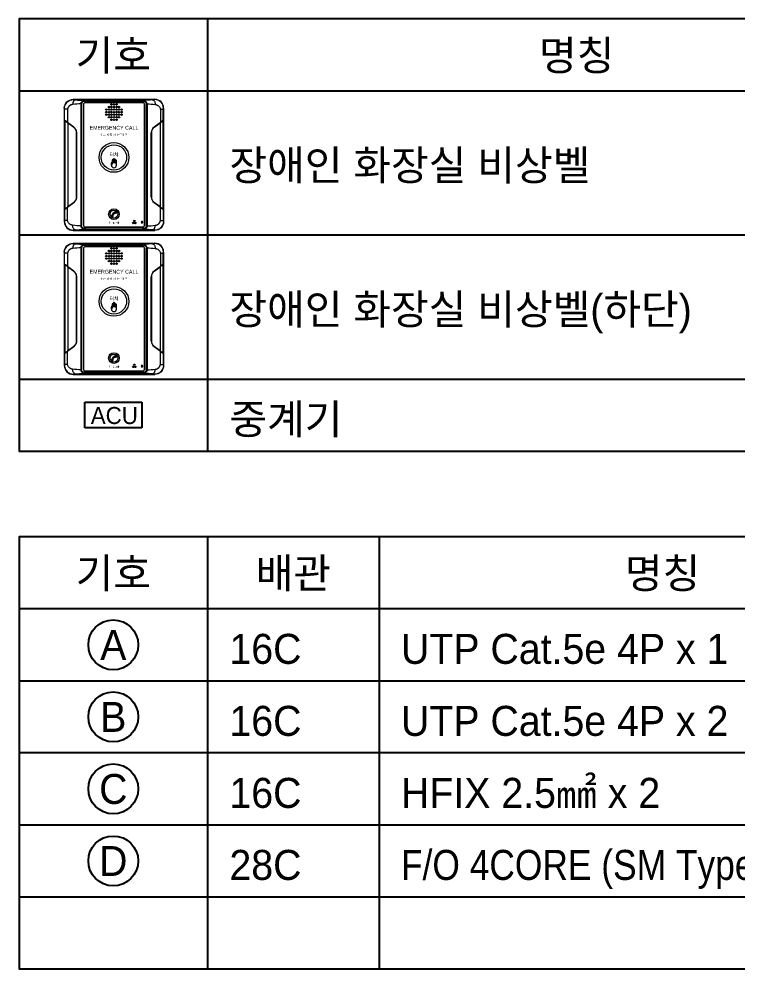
# Model space of a CAD drawing. Header units: millimetres. Extents: x 423257 to 751317, y -351975 to -271940.
# Drawn here: x 488270 to 496652, y -289130 to -278050 of the extents above; entities that cross this region are included whole.
import ezdxf
from ezdxf.enums import TextEntityAlignment as Align

# ---------------------------------------------------------------- set-up
doc = ezdxf.new("R2010")
doc.units = ezdxf.units.MM
doc.header["$LTSCALE"] = 150
for name, color, linetype in [('-----20 General Symbol', 3, 'Continuous'), ('-----29 Cable Schedule', 1, 'Continuous'), ('-----29 Indicator', 1, 'Continuous'), ('-----30 Text', 2, 'Continuous')]:
    doc.layers.add(name, color=color, linetype=linetype)
doc.layers.add('4', color=4, linetype='Continuous', lineweight=0)
doc.styles.add('ELEC', font='')
doc.styles.get('ELEC').set_extended_font_data('Dotum')

# ---------------------------------------------------------------- blocks, each defined once
blk = doc.blocks.new('A$C1ad11b4e')
at = {"lineweight": 13}
for p, q in [((51.6, 764.7), (52.8, 763.5)), ((51.6, 764.7), (527.2, 764.7)), ((96.1, 738.3), (96.1, 26.4)), ((96.1, 738.3), (99.8, 738.3)), ((99.8, 26.4), (99.8, 738.3)), ((111.2, 733.6), (111.2, 31.1)), ((111.4, 733.4), (111.2, 733.6)), ((111.4, 31.3), (111.4, 733.4)), ((123.4, 752.3), (123.4, 758.5)), ((455.3, 752.3), (123.4, 752.3)), ((124, 746.4), (454.8, 746.4)), ((124, 746.4), (124.2, 746.2)), ((454.5, 746.2), (124.2, 746.2)), ((454.8, 746.4), (454.5, 746.2)), ((455.3, 752.3), (455.3, 758.5)), ((467.3, 733.4), (467.5, 733.6)), ((467.3, 31.3), (467.3, 733.4)), ((467.5, 733.6), (467.5, 31.1)), ((479, 26.4), (479, 738.3)), ((482.6, 738.3), (479, 738.3)), ((482.6, 738.3), (482.6, 26.4)), ((527.2, 764.7), (526, 763.5)), ((1.2, 711.9), (0, 713.1)), ((0, 713.1), (0, 51.6)), ((1.9, 641.2), (1.9, 706.3)), ((19, 706.3), (19, 629.6)), ((559.8, 706.3), (559.8, 629.6)), ((576.9, 641.2), (576.9, 706.3)), ((577.6, 711.9), (578.8, 713.1)), ((578.8, 713.1), (578.8, 51.6)), ((2.8, 634.6), (1.6, 634.6)), ((1.6, 634.6), (1.6, 130.1)), ((1.9, 641.2), (1.9, 641.2)), ((2.3, 640.2), (2.3, 640.2)), ((5.2, 638), (2.3, 640.2)), ((2.8, 130.1), (2.8, 634.6)), ((2.8, 634.6), (2.9, 634.5)), ((2.9, 639.1), (2.9, 125.6)), ((3.1, 639.1), (3.1, 125.6)), ((19, 629.6), (55.1, 602.4)), ((55, 601.4), (19, 628.6)), ((19.7, 627.5), (19.7, 137.2)), ((523.7, 602.4), (559.8, 629.6)), ((559.8, 628.6), (523.7, 601.4)), ((559.1, 627.5), (559.1, 137.2)), ((573.6, 638), (576.4, 640.2)), ((575.7, 639.1), (575.7, 125.6)), ((575.8, 639.1), (575.8, 125.6)), ((575.9, 634.6), (575.8, 634.5)), ((575.9, 634.6), (577.2, 634.6)), ((575.9, 130.1), (575.9, 634.6)), ((576.4, 640.2), (576.4, 640.2)), ((576.9, 641.2), (576.9, 641.2)), ((577.2, 634.6), (577.2, 130.1)), ((54.4, 601.3), (55, 601.4)), ((70.9, 195.1), (70.9, 569.6)), ((71.4, 569.1), (70.9, 569)), ((71.4, 569.1), (71.4, 195.5)), ((71.9, 569.1), (71.4, 569.1)), ((71.9, 195.5), (71.9, 569.1)), ((506.9, 195.5), (506.9, 569.1)), ((507.4, 569.1), (506.9, 569.1)), ((507.4, 569.1), (507.4, 195.5)), ((507.4, 569.1), (507.9, 569)), ((507.9, 195.1), (507.9, 569.6)), ((524.4, 601.3), (523.7, 601.4)), ((274.5, 380.9), (274.5, 394)), ((280.5, 384.1), (280.5, 411.9)), ((286.4, 391.7), (286.4, 416.2)), ((292.4, 391.7), (292.4, 416.2)), ((298.3, 390.2), (298.3, 411.9)), ((304.3, 380.9), (304.3, 405.9)), ((71.4, 195.5), (70.9, 195.6)), ((71.9, 195.5), (71.4, 195.5)), ((507.4, 195.5), (506.9, 195.5)), ((507.4, 195.5), (507.9, 195.6)), ((2.8, 130.1), (1.6, 130.1)), ((1.9, 123.5), (1.9, 58.4)), ((1.9, 123.5), (1.9, 123.5)), ((2.3, 124.4), (5.1, 126.6)), ((2.3, 124.4), (2.3, 124.4)), ((2.9, 130.2), (2.8, 130.1)), ((55, 163.2), (19, 136)), ((19, 135.1), (55.1, 162.3)), ((19, 58.4), (19, 135.1)), ((54.4, 163.3), (55, 163.2)), ((524.4, 163.3), (523.7, 163.2)), ((523.7, 163.2), (559.8, 136)), ((559.8, 135.1), (523.7, 162.3)), ((559.8, 58.4), (559.8, 135.1)), ((576.4, 124.4), (573.6, 126.6)), ((575.8, 130.2), (575.9, 130.1)), ((575.9, 130.1), (577.2, 130.1)), ((576.4, 124.4), (576.4, 124.4)), ((576.9, 123.5), (576.9, 123.5)), ((576.9, 123.5), (576.9, 58.4)), ((279.5, 81.2), (277.1, 83.7)), ((284.4, 83.2), (282.5, 81.2)), ((283.7, 86.9), (284.4, 86.1)), ((298, 101.1), (298.7, 100.4)), ((303.6, 105.3), (301.1, 107.7)), ((301.6, 100.4), (303.6, 102.3)), ((1.2, 52.8), (0, 51.6)), ((51.6, 0), (52.8, 1.2)), ((51.6, 0), (527.2, 0)), ((96.1, 26.4), (99.8, 26.4)), ((111.4, 31.3), (111.2, 31.1)), ((123.4, 12.4), (123.4, 6.2)), ((455.3, 12.4), (123.4, 12.4)), ((124, 18.3), (124.2, 18.5)), ((124, 18.3), (454.8, 18.3)), ((454.5, 18.5), (124.2, 18.5)), ((452, 43), (452, 52.9)), ((452.4, 43), (452.4, 52.9)), ((454.8, 18.3), (454.5, 18.5)), ((455.3, 12.4), (455.3, 6.2)), ((456.9, 45.5), (456.9, 50.3)), ((457.2, 46.3), (457.2, 49.6)), ((467.3, 31.3), (467.5, 31.1)), ((482.6, 26.4), (479, 26.4)), ((527.2, 0), (526, 1.2)), ((577.6, 52.8), (578.8, 51.6))]:
    blk.add_line(p, q, dxfattribs=at)
for centre, radius in [((259.6, 719.8), 4.13), ((274.5, 734.7), 4.13), ((274.5, 719.8), 4.13), ((289.4, 734.7), 4.13), ((289.4, 719.8), 4.13), ((304.3, 734.7), 4.13), ((304.3, 719.8), 4.13), ((319.1, 719.8), 4.13), ((244.8, 705), 4.13), ((244.8, 690.1), 4.13), ((244.8, 675.2), 4.13), ((259.6, 705), 4.13), ((259.6, 690.1), 4.13), ((259.6, 675.2), 4.13), ((274.5, 705), 4.13), ((274.5, 690.1), 4.13), ((274.5, 675.2), 4.13), ((289.4, 705), 4.13), ((289.4, 690.1), 4.13), ((289.4, 675.2), 4.13), ((304.3, 705), 4.13), ((304.3, 690.1), 4.13), ((304.3, 675.2), 4.13), ((319.1, 705), 4.13), ((319.1, 690.1), 4.13), ((319.1, 675.2), 4.13), ((334, 705), 4.13), ((334, 690.1), 4.13), ((334, 675.2), 4.13), ((259.6, 660.3), 4.13), ((274.5, 660.3), 4.13), ((274.5, 645.5), 4.13), ((289.4, 660.3), 4.13), ((289.4, 645.5), 4.13), ((304.3, 660.3), 4.13), ((304.3, 645.5), 4.13), ((319.1, 660.3), 4.13), ((289.4, 425.7), 86.8), ((289.4, 425.7), 73.7), ((289.4, 95.2), 31), ((289.4, 95.2), 23), ((407.9, 55.8), 4.13), ((401.7, 43.4), 4.13), ((414.1, 43.4), 4.13)]:
    blk.add_circle(centre, radius, dxfattribs=at)
at = {"lineweight": 13, "extrusion": (0, 0, -1)}
blk.add_circle((-452.6, 47.9), 4.96, dxfattribs=at)
at = {"lineweight": 13}
for centre, radius, start, end in [((277.5, 394), 2.97, 0, 180), ((283.4, 411.9), 2.97, 0, 180), ((289.4, 416.2), 2.97, 0, 180), ((295.3, 411.9), 2.97, 0, 180), ((301.3, 405.9), 2.97, 0, 180), ((289.4, 380.9), 14.9, 180, 0), ((280, 86.6), 4.16, 152.629, 225), ((317.1, 67.7), 45.8, 116.9626, 152.9911), ((281, 82.7), 2.08, 225, 315), ((284.9, 88), 1.65, 145.9587, 225), ((321.5, 63.3), 45.8, 123.9923, 145.9587), ((283, 84.7), 2.08, 315, 45), ((296.8, 99.9), 1.65, 45, 123.9923), ((298.2, 104.8), 4.16, 45, 116.9749), ((300.1, 101.8), 2.08, 225, 315), ((302.1, 103.8), 2.08, 315, 45)]:
    blk.add_arc(centre, radius, start, end, dxfattribs=at)
at = {"lineweight": 13, "extrusion": (1.2819e-30, -1.17146e-15, -1)}
blk.add_ellipse((51.7, 713), major_axis=(-36.6, 36.6), ratio=0.997265, start_param=5.499157, end_param=7.067214, dxfattribs=at)
at = {"lineweight": 13, "extrusion": (-1.77494e-30, -1.17146e-15, -1)}
blk.add_ellipse((124, 733.6), major_axis=(-9.08, 9.08), ratio=0.997265, start_param=5.499157, end_param=7.067214, dxfattribs=at)
at = {"lineweight": 13}
for centre, major_axis, ratio, start_param, end_param in [((124.3, 733.3), (-9.08, 9.08), 0.997265, 5.499157, 7.067214), ((454.7, 733.6), (9.08, 9.08), 0.997265, 5.499157, 7.067214), ((527.1, 713), (36.6, 36.6), 0.997265, 5.499157, 7.067214), ((1.9, 634.4), (0.01, -6.84), 0.041099, 3.147604, 4.679882), ((43.1, 609.5), (41.3, -31.7), 0.030011, 2.217818, 3.112232), ((3.1, 641.2), (0.18, -1.23), 0.9986, 4.566019, 5.467878), ((3.1, 641.2), (0.18, -1.23), 0.9986, 4.566019, 5.467878), ((3.1, 634.4), (0.78, -5.87), 0.042209, 3.136682, 4.66896), ((42.4, 608.5), (40.1, -31.7), 0.030236, 2.218709, 3.113122), ((19.7, 629.6), (-0.746, -0.99), 0.498453, 5.071767, 6.23875), ((535.6, 609.5), (41.3, 31.7), 0.030011, 0.029361, 0.923774), ((536.4, 608.5), (40.1, 31.7), 0.030236, 0.028471, 0.922884), ((559.1, 629.6), (0.746, -0.99), 0.498453, 0.044435, 1.211419), ((575.6, 634.4), (0.78, 5.87), 0.042209, 4.755818, 6.288096), ((575.7, 641.2), (-0.18, -1.23), 0.9986, 0.815308, 1.717167), ((575.7, 641.2), (-0.18, -1.23), 0.9986, 0.815308, 1.717167), ((576.9, 634.4), (0.01, 6.84), 0.041099, 4.744896, 6.277174), ((55.8, 602.4), (0.746, 0.99), 0.498453, 1.930174, 3.097157), ((27.6, 568.9), (44.2, 3.4), 0.960533, 6.208929, 7.110788), ((551.2, 568.9), (44.2, -3.4), 0.960533, 2.31399, 3.215849), ((550.4, 568.9), (42.9, -3.3), 0.959359, 2.314018, 3.215877), ((523, 602.4), (0.746, -0.99), 0.498453, 0.044435, 1.211419), ((27.6, 195.8), (44.2, -3.4), 0.960533, 5.455582, 6.357441), ((551.2, 195.8), (44.2, 3.4), 0.960533, 3.067337, 3.969196), ((550.4, 195.8), (42.9, 3.3), 0.959359, 3.067308, 3.969168), ((1.9, 130.3), (0.01, 6.84), 0.041099, 1.603304, 3.135581), ((43.1, 155.1), (41.3, 31.7), 0.030011, 3.170954, 4.065367), ((3.1, 123.5), (0.18, 1.23), 0.9986, 0.815308, 1.717167), ((3.1, 123.5), (0.18, 1.23), 0.9986, 0.815308, 1.717167), ((3.1, 130.3), (0.78, 5.87), 0.042209, 1.614225, 3.146503), ((42.4, 156.1), (40.1, 31.7), 0.030236, 3.170063, 4.064477), ((19.7, 135.1), (-0.746, 0.99), 0.498453, 0.044435, 1.211419), ((55.8, 162.3), (0.746, -0.99), 0.498453, 3.186028, 4.353011), ((523, 162.3), (0.746, 0.99), 0.498453, 5.071767, 6.23875), ((536.4, 156.1), (40.1, -31.7), 0.030236, 5.360301, 6.254715), ((559.1, 135.1), (0.746, 0.99), 0.498453, 5.071767, 6.23875), ((535.6, 155.1), (41.3, -31.7), 0.030011, 5.359411, 6.253824), ((575.6, 130.3), (0.78, -5.87), 0.042209, 6.278275, 7.810553), ((575.7, 123.5), (-0.18, 1.23), 0.9986, 4.566019, 5.467878), ((575.7, 123.5), (-0.18, 1.23), 0.9986, 4.566019, 5.467878), ((576.9, 130.3), (0.01, -6.84), 0.041099, 0.006011, 1.538289), ((51.7, 51.7), (-36.6, -36.6), 0.997265, 5.499157, 7.067214), ((124, 31.1), (-9.08, -9.08), 0.997265, 5.499157, 7.067214), ((454.5, 31.3), (9.08, -9.08), 0.997265, 5.499157, 7.067214)]:
    blk.add_ellipse(centre, major_axis=major_axis, ratio=ratio, start_param=start_param, end_param=end_param, dxfattribs=at)
at = {"lineweight": 13, "extrusion": (-7.88861e-31, 1.17146e-15, -1)}
blk.add_ellipse((454.5, 733.3), major_axis=(9.08, 9.08), ratio=0.997265, start_param=5.499157, end_param=7.067214, dxfattribs=at)
at = {"lineweight": 13, "extrusion": (-3.9443e-31, 1.17146e-15, -1)}
blk.add_ellipse((124.3, 31.3), major_axis=(-9.08, -9.08), ratio=0.997265, start_param=5.499157, end_param=7.067214, dxfattribs=at)
at = {"lineweight": 13, "extrusion": (2.26798e-30, 1.17146e-15, -1)}
blk.add_ellipse((454.7, 31.1), major_axis=(9.08, -9.08), ratio=0.997265, start_param=5.499157, end_param=7.067214, dxfattribs=at)
at = {"lineweight": 13, "extrusion": (3.52029e-29, 1.17146e-15, -1)}
blk.add_ellipse((527.1, 51.7), major_axis=(36.6, -36.6), ratio=0.997265, start_param=5.499157, end_param=7.067214, dxfattribs=at)
at = {"lineweight": 13}
for points, knots in [([(1.2, 711.9), (1.2, 722.1), (4.4, 732.3), (15.9, 749.2), (24.2, 755.9), (33.7, 759.7)], [0, 0, 0, 0, 0.5, 0.5, 1, 1, 1, 1]), ([(64.1, 761.1), (80.8, 760.3), (97, 759.5), (117.9, 758.7), (120.7, 758.6), (123.4, 758.5)], [0, 0, 0, 0, 0.86628, 0.86628, 1, 1, 1, 1]), ([(96.1, 738.3), (96.2, 739.3), (96.3, 741.4), (97.3, 744.4), (99, 747.6), (101.8, 750.8), (106.8, 754.6), (112.7, 757.1), (118.8, 758.3), (121.9, 758.4), (123.4, 758.5)], [0, 0, 0, 0, 0.080395, 0.164014, 0.251213, 0.3682, 0.501677, 0.749778, 0.876537, 1, 1, 1, 1]), ([(123.4, 752.3), (118.4, 752.3), (113.3, 751.5), (106.5, 748.3), (104.4, 746.9), (100.9, 743.2), (99.8, 740.8), (99.8, 738.3)], [0, 0, 0, 0, 0.5, 0.5, 0.75, 0.75, 1, 1, 1, 1]), ([(514.7, 761.1), (498, 760.3), (481.8, 759.5), (460.9, 758.7), (458.1, 758.6), (455.3, 758.5)], [0, 0, 0, 0, 0.86628, 0.86628, 1, 1, 1, 1]), ([(482.6, 738.3), (482.6, 741.9), (481.3, 745.3), (477.3, 750.7), (474.8, 752.7), (466.9, 757.2), (461.1, 758.4), (455.3, 758.5)], [0, 0, 0, 0, 0.25, 0.25, 0.5, 0.5, 1, 1, 1, 1]), ([(455.3, 752.3), (460.4, 752.3), (465.4, 751.5), (472.3, 748.3), (474.4, 746.9), (477.8, 743.2), (479, 740.8), (479, 738.3)], [0, 0, 0, 0, 0.5, 0.5, 0.75, 0.75, 1, 1, 1, 1]), ([(524.9, 762.4), (524.6, 762.3), (524, 762), (522.2, 761.7), (519.7, 761.4), (517, 761.2), (515.4, 761.1), (514.7, 761.1)], [0, 0, 0, 0, 0.26783, 0.500306, 0.762991, 0.883999, 1, 1, 1, 1]), ([(514.7, 761.1), (515.6, 760.9), (517.5, 760.6), (520, 759.3), (522.1, 757.5), (523.9, 755.3), (526.3, 751.7), (529.2, 745.1), (529.8, 738.3), (530.2, 734.6)], [0, 0, 0, 0, 0.119549, 0.228024, 0.327211, 0.418028, 0.501315, 0.72469, 1, 1, 1, 1]), ([(526, 763.5), (525.8, 763.3), (525.4, 762.9), (525.1, 762.6), (524.9, 762.4)], [0, 0, 0, 0, 0.500081, 1, 1, 1, 1]), ([(577.6, 711.9), (577.4, 714.5), (577.2, 719.3), (575.7, 725.9), (573.2, 733), (569.1, 740.7), (562.7, 748.5), (554.8, 755), (546.1, 759.6), (536.3, 762.8), (529.6, 763.2), (526, 763.5)], [0, 0, 0, 0, 0.095265, 0.178549, 0.250164, 0.376201, 0.500112, 0.622711, 0.750058, 0.86626, 1, 1, 1, 1]), ([(530.2, 734.6), (531.8, 734.3), (535.1, 733.8), (541.6, 731.4), (547.9, 727.6), (553.2, 722.5), (556.7, 717.8), (559.2, 712.4), (559.6, 708.2), (559.8, 706.3)], [0, 0, 0, 0, 0.120327, 0.250385, 0.500249, 0.632176, 0.750515, 0.8811, 1, 1, 1, 1]), ([(559.8, 706.3), (561.5, 706.2), (564.9, 706.2), (568.9, 706.3), (572.6, 706.3), (575.8, 706.3), (576.5, 706.3), (576.9, 706.3)], [0, 0, 0, 0, 0.181643, 0.347899, 0.500293, 0.737023, 1, 1, 1, 1]), ([(576.9, 706.3), (576.9, 706.8), (576.9, 707.9), (577, 709.2), (577, 710.2), (577.2, 711), (577.4, 711.6), (577.5, 711.8), (577.6, 711.9)], [0, 0, 0, 0, 0.102654, 0.209354, 0.337947, 0.499337, 0.724279, 1, 1, 1, 1]), ([(19.7, 627.5), (15.3, 630.8), (11.3, 633.7), (5.4, 637.9), (3.4, 639.2), (3.1, 639.1)], [0, 0, 0, 0, 0.5, 0.5, 1, 1, 1, 1]), ([(55.1, 600.8), (53.6, 601.9), (52.2, 603), (40.4, 611.9), (30, 619.7), (19.7, 627.5)], [0, 0, 0, 0, 0.123833, 0.123833, 1, 1, 1, 1]), ([(523.7, 600.8), (525.1, 601.9), (526.6, 603), (538.4, 611.9), (548.7, 619.7), (559.1, 627.5)], [0, 0, 0, 0, 0.123833, 0.123833, 1, 1, 1, 1]), ([(559.1, 627.5), (563.5, 630.8), (567.5, 633.7), (573.4, 637.9), (575.3, 639.2), (575.7, 639.1)], [0, 0, 0, 0, 0.5, 0.5, 1, 1, 1, 1]), ([(71.4, 569.1), (71.3, 571.1), (71.1, 575), (69.7, 580.9), (67.5, 586.7), (64.2, 592.2), (60.1, 597.3), (56.7, 600), (55, 601.4)], [0, 0, 0, 0, 0.146458, 0.298675, 0.458591, 0.62788, 0.807958, 1, 1, 1, 1]), ([(55.1, 600.8), (59.6, 597.4), (63.5, 593.1), (69.2, 582.4), (70.9, 576.1), (70.9, 569.6)], [0, 0, 0, 0, 0.5, 0.5, 1, 1, 1, 1]), ([(523.7, 600.8), (519.2, 597.4), (515.3, 593.1), (509.6, 582.4), (507.9, 576.1), (507.9, 569.6)], [0, 0, 0, 0, 0.5, 0.5, 1, 1, 1, 1]), ([(70.9, 195.1), (70.9, 188.6), (69.2, 182.3), (63.5, 171.6), (59.6, 167.2), (55.1, 163.8)], [0, 0, 0, 0, 0.5, 0.5, 1, 1, 1, 1]), ([(507.9, 195.1), (507.9, 188.6), (509.6, 182.3), (515.2, 171.6), (519.2, 167.2), (523.7, 163.8)], [0, 0, 0, 0, 0.5, 0.5, 1, 1, 1, 1]), ([(3.1, 125.6), (3.4, 125.5), (5.4, 126.7), (11.3, 130.9), (15.3, 133.8), (19.7, 137.2)], [0, 0, 0, 0, 0.5, 0.5, 1, 1, 1, 1]), ([(19.7, 137.2), (26.4, 142.2), (33.2, 147.3), (45, 156.2), (50, 160), (55.1, 163.8)], [0, 0, 0, 0, 0.57004, 0.57004, 1, 1, 1, 1]), ([(559.1, 137.2), (552.3, 142.2), (545.6, 147.3), (533.8, 156.2), (528.7, 160), (523.7, 163.8)], [0, 0, 0, 0, 0.57004, 0.57004, 1, 1, 1, 1]), ([(575.7, 125.6), (575.3, 125.5), (573.4, 126.7), (567.5, 130.9), (563.5, 133.8), (559.1, 137.2)], [0, 0, 0, 0, 0.5, 0.5, 1, 1, 1, 1]), ([(1.9, 58.4), (1.9, 57.9), (1.9, 56.8), (1.8, 55.5), (1.7, 54.4), (1.5, 53.2), (1.3, 52.9), (1.2, 52.8)], [0, 0, 0, 0, 0.102185, 0.20891, 0.338274, 0.499422, 1, 1, 1, 1]), ([(19, 58.4), (17.3, 58.4), (14, 58.4), (9.8, 58.3), (6.5, 58.3), (4.1, 58.3), (2.4, 58.3), (2.1, 58.4), (1.9, 58.4)], [0, 0, 0, 0, 0.175427, 0.345718, 0.512215, 0.675658, 0.837824, 1, 1, 1, 1]), ([(33.7, 35.5), (32.8, 36.1), (30.9, 37.4), (27.5, 40.3), (23.3, 44.7), (20.3, 50.4), (19.1, 55.2), (19, 57.4), (19, 58.4)], [0, 0, 0, 0, 0.128416, 0.253965, 0.505871, 0.793599, 0.897914, 1, 1, 1, 1]), ([(1.2, 52.8), (1.3, 50.4), (1.5, 45.9), (2.9, 39.4), (4.9, 33.6), (7.3, 28.4), (11.7, 21.1), (19.8, 12), (29, 7.3), (33.7, 4.9)], [0, 0, 0, 0, 0.11571, 0.223393, 0.323102, 0.415335, 0.500773, 0.742972, 1, 1, 1, 1]), ([(48.6, 30.1), (47, 30.3), (43.6, 30.8), (38.6, 32.7), (35.4, 34.6), (33.7, 35.5)], [0, 0, 0, 0, 0.311698, 0.648603, 1, 1, 1, 1]), ([(33.7, 4.9), (35.6, 4.2), (39.5, 2.8), (45.9, 1.5), (50.4, 1.3), (52.8, 1.2)], [0, 0, 0, 0, 0.303562, 0.636653, 1, 1, 1, 1]), ([(64.1, 3.6), (63.1, 3.7), (61.3, 4), (58.8, 5.4), (56.7, 7.2), (54.9, 9.3), (52.5, 13), (49.6, 19.6), (48.9, 26.4), (48.6, 30.1)], [0, 0, 0, 0, 0.119549, 0.228024, 0.327211, 0.418028, 0.501315, 0.72469, 1, 1, 1, 1]), ([(52.8, 1.2), (53, 1.4), (53.4, 1.7), (53.7, 2.1), (53.8, 2.3)], [0, 0, 0, 0, 0.500081, 1, 1, 1, 1]), ([(53.8, 2.3), (54.2, 2.4), (54.7, 2.6), (56.6, 3), (59, 3.3), (61.8, 3.5), (63.3, 3.5), (64.1, 3.6)], [0, 0, 0, 0, 0.26783, 0.500306, 0.762991, 0.883999, 1, 1, 1, 1]), ([(64.1, 3.6), (80.8, 4.4), (97, 5.2), (117.9, 6), (120.7, 6.1), (123.4, 6.2)], [0, 0, 0, 0, 0.86628, 0.86628, 1, 1, 1, 1]), ([(96.1, 26.4), (96.1, 22.7), (97.5, 19.3), (101.5, 14), (104, 12), (111.9, 7.5), (117.7, 6.2), (123.4, 6.2)], [0, 0, 0, 0, 0.25, 0.25, 0.5, 0.5, 1, 1, 1, 1]), ([(123.4, 12.4), (118.4, 12.4), (113.3, 13.2), (106.5, 16.3), (104.4, 17.7), (100.9, 21.4), (99.8, 23.8), (99.8, 26.4)], [0, 0, 0, 0, 0.5, 0.5, 0.75, 0.75, 1, 1, 1, 1]), ([(482.6, 26.4), (482.6, 25.4), (482.5, 23.3), (481.5, 20.3), (479.7, 17.1), (477, 13.8), (472, 10), (466, 7.6), (460, 6.4), (456.9, 6.3), (455.3, 6.2)], [0, 0, 0, 0, 0.080395, 0.164014, 0.251213, 0.3682, 0.501677, 0.749778, 0.876537, 1, 1, 1, 1]), ([(455.3, 12.4), (460.4, 12.4), (465.4, 13.2), (472.3, 16.3), (474.4, 17.7), (477.8, 21.4), (479, 23.8), (479, 26.4)], [0, 0, 0, 0, 0.5, 0.5, 0.75, 0.75, 1, 1, 1, 1]), ([(514.7, 3.6), (498, 4.4), (481.8, 5.2), (460.9, 6), (458.1, 6.1), (455.3, 6.2)], [0, 0, 0, 0, 0.86628, 0.86628, 1, 1, 1, 1]), ([(577.6, 52.8), (577.5, 39.3), (571.9, 25.9), (552.9, 6.8), (539.5, 1.2), (526, 1.2)], [0, 0, 0, 0, 0.5, 0.5, 1, 1, 1, 1])]:
    blk.add_open_spline(points, degree=3, knots=knots, dxfattribs=at)
for points, degree in [([(29.7, 726.3), (25.1, 722.4), (22.3, 717.8)], 2), ([(33.7, 729.2), (31.6, 727.8), (29.7, 726.3)], 2), ([(33.7, 759.7), (39.8, 762.2), (46.3, 763.4), (52.8, 763.5)], 3), ([(38.7, 731.8), (36.1, 730.7), (33.7, 729.2)], 2), ([(43.7, 733.7), (41.2, 733), (38.7, 731.8)], 2), ([(48.6, 734.6), (46.2, 734.4), (43.7, 733.7)], 2), ([(96.1, 738.3), (80.3, 738.2), (64.4, 736), (48.6, 734.6)], 3), ([(52.8, 763.5), (53.8, 762.4)], 1), ([(53.8, 762.4), (54.7, 762), (56.7, 761.7)], 2), ([(56.7, 761.7), (59.2, 761.3), (64.1, 761.1)], 2), ([(123.4, 758.5), (234.1, 758.5), (344.7, 758.5), (455.3, 758.5)], 3), ([(482.6, 738.3), (498.5, 738.2), (514.3, 736), (530.2, 734.6)], 3), ([(1.4, 711.5), (1.3, 711.8), (1.2, 711.9)], 2), ([(1.6, 710.9), (1.5, 711.3), (1.4, 711.5)], 2), ([(1.8, 709.1), (1.7, 710.2), (1.6, 710.9)], 2), ([(1.9, 706.3), (1.9, 707.9), (1.8, 709.1)], 2), ([(19, 706.3), (9, 706.3), (2.5, 706.3), (1.9, 706.3)], 3), ([(22.3, 717.8), (19, 712.2), (19, 706.3)], 2), ([(3.1, 639.1), (3.1, 639.1), (3, 639.1), (2.9, 639.1)], 3), ([(575.7, 639.1), (575.7, 639.1), (575.8, 639.1), (575.8, 639.1)], 3), ([(71.4, 195.5), (71.4, 183), (65.3, 171), (55, 163.2)], 3), ([(2.9, 125.6), (3, 125.6), (3.1, 125.6), (3.1, 125.6)], 3), ([(575.8, 125.6), (575.8, 125.6), (575.7, 125.6), (575.7, 125.6)], 3), ([(556.4, 46.8), (559.8, 52.5), (559.8, 58.4)], 2), ([(559.8, 58.4), (569.8, 58.4), (576.2, 58.4), (576.9, 58.4)], 3), ([(576.9, 58.4), (576.9, 56.8), (577, 54.5), (577.2, 53.8)], 2), ([(96.1, 26.4), (80.3, 26.5), (64.4, 28.6), (48.6, 30.1)], 3), ([(123.4, 6.2), (234.1, 6.2), (344.7, 6.2), (455.3, 6.2)], 3), ([(482.6, 26.4), (498.5, 26.5), (514.3, 28.6), (530.2, 30.1)], 3), ([(522.1, 3), (519.5, 3.4), (514.7, 3.6)], 2), ([(524.9, 2.3), (524.1, 2.7), (522.1, 3)], 2), ([(526, 1.2), (524.9, 2.3)], 1), ([(530.2, 30.1), (532.5, 30.3), (535.1, 31)], 2), ([(535.1, 31), (537.6, 31.7), (540, 32.8)], 2), ([(540, 32.8), (544.9, 35), (549.1, 38.4)], 2), ([(549.1, 38.4), (553.7, 42.2), (556.4, 46.8)], 2), ([(577.2, 53.8), (577.3, 53), (577.6, 52.8)], 2)]:
    blk.add_open_spline(points, degree=degree, dxfattribs=at)
for points in [[(64.1, 761.1), (49.2, 760), (48.6, 734.6)], [(514.7, 3.6), (529.6, 4.7), (530.2, 30.1)]]:
    blk.add_rational_spline(points, [1, 0.721966905676, 1], degree=2, dxfattribs=at)
at = {"lineweight": 13, "style": 'ELEC'}
for s, height, p in [('EMERGENCY CALL', 22.308, (289.4, 598.8)), ('위급 상황 시 누르세요', 12.393, (289.4, 557.5)), ('터치', 20.66, (289.4, 442.2)), ('경비실 호출', 9.09, (289.4, 45.6))]:
    blk.add_text(s, height=height, dxfattribs=at).set_placement(p, align=Align.MIDDLE_CENTER)
blk = doc.blocks.new('A$Ce33d52c4')
at = {"lineweight": 13}
for p, q in [((51.6, 764.7), (52.8, 763.5)), ((51.6, 764.7), (527.2, 764.7)), ((96.1, 738.3), (96.1, 26.4)), ((96.1, 738.3), (99.8, 738.3)), ((99.8, 26.4), (99.8, 738.3)), ((111.2, 733.6), (111.2, 31.1)), ((111.4, 733.4), (111.2, 733.6)), ((111.4, 31.3), (111.4, 733.4)), ((123.4, 752.3), (123.4, 758.5)), ((455.3, 752.3), (123.4, 752.3)), ((124, 746.4), (454.8, 746.4)), ((124, 746.4), (124.2, 746.2)), ((454.5, 746.2), (124.2, 746.2)), ((454.8, 746.4), (454.5, 746.2)), ((455.3, 752.3), (455.3, 758.5)), ((467.3, 733.4), (467.5, 733.6)), ((467.3, 31.3), (467.3, 733.4)), ((467.5, 733.6), (467.5, 31.1)), ((479, 26.4), (479, 738.3)), ((482.6, 738.3), (479, 738.3)), ((482.6, 738.3), (482.6, 26.4)), ((527.2, 764.7), (526, 763.5)), ((1.2, 711.9), (0, 713.1)), ((0, 713.1), (0, 51.6)), ((1.9, 641.2), (1.9, 706.3)), ((19, 706.3), (19, 629.6)), ((559.8, 706.3), (559.8, 629.6)), ((576.9, 641.2), (576.9, 706.3)), ((577.6, 711.9), (578.8, 713.1)), ((578.8, 713.1), (578.8, 51.6)), ((2.8, 634.6), (1.6, 634.6)), ((1.6, 634.6), (1.6, 130.1)), ((1.9, 641.2), (1.9, 641.2)), ((2.3, 640.2), (2.3, 640.2)), ((5.2, 638), (2.3, 640.2)), ((2.8, 130.1), (2.8, 634.6)), ((2.8, 634.6), (2.9, 634.5)), ((2.9, 639.1), (2.9, 125.6)), ((3.1, 639.1), (3.1, 125.6)), ((19, 629.6), (55.1, 602.4)), ((55, 601.4), (19, 628.6)), ((19.7, 627.5), (19.7, 137.2)), ((523.7, 602.4), (559.8, 629.6)), ((559.8, 628.6), (523.7, 601.4)), ((559.1, 627.5), (559.1, 137.2)), ((573.6, 638), (576.4, 640.2)), ((575.7, 639.1), (575.7, 125.6)), ((575.8, 639.1), (575.8, 125.6)), ((575.9, 634.6), (575.8, 634.5)), ((575.9, 634.6), (577.2, 634.6)), ((575.9, 130.1), (575.9, 634.6)), ((576.4, 640.2), (576.4, 640.2)), ((576.9, 641.2), (576.9, 641.2)), ((577.2, 634.6), (577.2, 130.1)), ((54.4, 601.3), (55, 601.4)), ((70.9, 195.1), (70.9, 569.6)), ((71.4, 569.1), (70.9, 569)), ((71.4, 569.1), (71.4, 195.5)), ((71.9, 569.1), (71.4, 569.1)), ((71.9, 195.5), (71.9, 569.1)), ((506.9, 195.5), (506.9, 569.1)), ((507.4, 569.1), (506.9, 569.1)), ((507.4, 569.1), (507.4, 195.5)), ((507.4, 569.1), (507.9, 569)), ((507.9, 195.1), (507.9, 569.6)), ((524.4, 601.3), (523.7, 601.4)), ((274.5, 380.9), (274.5, 394)), ((280.5, 384.1), (280.5, 411.9)), ((286.4, 391.7), (286.4, 416.2)), ((292.4, 391.7), (292.4, 416.2)), ((298.3, 390.2), (298.3, 411.9)), ((304.3, 380.9), (304.3, 405.9)), ((71.4, 195.5), (70.9, 195.6)), ((71.9, 195.5), (71.4, 195.5)), ((507.4, 195.5), (506.9, 195.5)), ((507.4, 195.5), (507.9, 195.6)), ((2.8, 130.1), (1.6, 130.1)), ((1.9, 123.5), (1.9, 58.4)), ((1.9, 123.5), (1.9, 123.5)), ((2.3, 124.4), (5.1, 126.6)), ((2.3, 124.4), (2.3, 124.4)), ((2.9, 130.2), (2.8, 130.1)), ((55, 163.2), (19, 136)), ((19, 135.1), (55.1, 162.3)), ((19, 58.4), (19, 135.1)), ((54.4, 163.3), (55, 163.2)), ((524.4, 163.3), (523.7, 163.2)), ((523.7, 163.2), (559.8, 136)), ((559.8, 135.1), (523.7, 162.3)), ((559.8, 58.4), (559.8, 135.1)), ((576.4, 124.4), (573.6, 126.6)), ((575.8, 130.2), (575.9, 130.1)), ((575.9, 130.1), (577.2, 130.1)), ((576.4, 124.4), (576.4, 124.4)), ((576.9, 123.5), (576.9, 123.5)), ((576.9, 123.5), (576.9, 58.4)), ((279.5, 81.2), (277.1, 83.7)), ((284.4, 83.2), (282.5, 81.2)), ((283.7, 86.9), (284.4, 86.1)), ((298, 101.1), (298.7, 100.4)), ((303.6, 105.3), (301.1, 107.7)), ((301.6, 100.4), (303.6, 102.3)), ((1.2, 52.8), (0, 51.6)), ((51.6, 0), (52.8, 1.2)), ((51.6, 0), (527.2, 0)), ((96.1, 26.4), (99.8, 26.4)), ((111.4, 31.3), (111.2, 31.1)), ((123.4, 12.4), (123.4, 6.2)), ((455.3, 12.4), (123.4, 12.4)), ((124, 18.3), (124.2, 18.5)), ((124, 18.3), (454.8, 18.3)), ((454.5, 18.5), (124.2, 18.5)), ((452, 43), (452, 52.9)), ((452.4, 43), (452.4, 52.9)), ((454.8, 18.3), (454.5, 18.5)), ((455.3, 12.4), (455.3, 6.2)), ((456.9, 45.5), (456.9, 50.3)), ((457.2, 46.3), (457.2, 49.6)), ((467.3, 31.3), (467.5, 31.1)), ((482.6, 26.4), (479, 26.4)), ((527.2, 0), (526, 1.2)), ((577.6, 52.8), (578.8, 51.6))]:
    blk.add_line(p, q, dxfattribs=at)
for centre, radius in [((259.6, 719.8), 4.13), ((274.5, 734.7), 4.13), ((274.5, 719.8), 4.13), ((289.4, 734.7), 4.13), ((289.4, 719.8), 4.13), ((304.3, 734.7), 4.13), ((304.3, 719.8), 4.13), ((319.1, 719.8), 4.13), ((244.8, 705), 4.13), ((244.8, 690.1), 4.13), ((244.8, 675.2), 4.13), ((259.6, 705), 4.13), ((259.6, 690.1), 4.13), ((259.6, 675.2), 4.13), ((274.5, 705), 4.13), ((274.5, 690.1), 4.13), ((274.5, 675.2), 4.13), ((289.4, 705), 4.13), ((289.4, 690.1), 4.13), ((289.4, 675.2), 4.13), ((304.3, 705), 4.13), ((304.3, 690.1), 4.13), ((304.3, 675.2), 4.13), ((319.1, 705), 4.13), ((319.1, 690.1), 4.13), ((319.1, 675.2), 4.13), ((334, 705), 4.13), ((334, 690.1), 4.13), ((334, 675.2), 4.13), ((259.6, 660.3), 4.13), ((274.5, 660.3), 4.13), ((274.5, 645.5), 4.13), ((289.4, 660.3), 4.13), ((289.4, 645.5), 4.13), ((304.3, 660.3), 4.13), ((304.3, 645.5), 4.13), ((319.1, 660.3), 4.13), ((289.4, 425.7), 86.8), ((289.4, 425.7), 73.7), ((289.4, 95.2), 31), ((289.4, 95.2), 23), ((407.9, 55.8), 4.13), ((401.7, 43.4), 4.13), ((414.1, 43.4), 4.13)]:
    blk.add_circle(centre, radius, dxfattribs=at)
at = {"lineweight": 13, "extrusion": (0, 0, -1)}
blk.add_circle((-452.6, 47.9), 4.96, dxfattribs=at)
at = {"lineweight": 13}
for centre, radius, start, end in [((277.5, 394), 2.97, 0, 180), ((283.4, 411.9), 2.97, 0, 180), ((289.4, 416.2), 2.97, 0, 180), ((295.3, 411.9), 2.97, 0, 180), ((301.3, 405.9), 2.97, 0, 180), ((289.4, 380.9), 14.9, 180, 0), ((280, 86.6), 4.16, 152.629, 225), ((317.1, 67.7), 45.8, 116.9626, 152.9911), ((281, 82.7), 2.08, 225, 315), ((284.9, 88), 1.65, 145.9587, 225), ((321.5, 63.3), 45.8, 123.9923, 145.9587), ((283, 84.7), 2.08, 315, 45), ((296.8, 99.9), 1.65, 45, 123.9923), ((298.2, 104.8), 4.16, 45, 116.9749), ((300.1, 101.8), 2.08, 225, 315), ((302.1, 103.8), 2.08, 315, 45)]:
    blk.add_arc(centre, radius, start, end, dxfattribs=at)
at = {"lineweight": 13, "extrusion": (1.2819e-30, -1.17146e-15, -1)}
blk.add_ellipse((51.7, 713), major_axis=(-36.6, 36.6), ratio=0.997265, start_param=5.499157, end_param=7.067214, dxfattribs=at)
at = {"lineweight": 13, "extrusion": (-1.77494e-30, -1.17146e-15, -1)}
blk.add_ellipse((124, 733.6), major_axis=(-9.08, 9.08), ratio=0.997265, start_param=5.499157, end_param=7.067214, dxfattribs=at)
at = {"lineweight": 13}
for centre, major_axis, ratio, start_param, end_param in [((124.3, 733.3), (-9.08, 9.08), 0.997265, 5.499157, 7.067214), ((454.7, 733.6), (9.08, 9.08), 0.997265, 5.499157, 7.067214), ((527.1, 713), (36.6, 36.6), 0.997265, 5.499157, 7.067214), ((1.9, 634.4), (0.01, -6.84), 0.041099, 3.147604, 4.679882), ((43.1, 609.5), (41.3, -31.7), 0.030011, 2.217818, 3.112232), ((3.1, 641.2), (0.18, -1.23), 0.9986, 4.566019, 5.467878), ((3.1, 641.2), (0.18, -1.23), 0.9986, 4.566019, 5.467878), ((3.1, 634.4), (0.78, -5.87), 0.042209, 3.136682, 4.66896), ((42.4, 608.5), (40.1, -31.7), 0.030236, 2.218709, 3.113122), ((19.7, 629.6), (-0.746, -0.99), 0.498453, 5.071767, 6.23875), ((535.6, 609.5), (41.3, 31.7), 0.030011, 0.029361, 0.923774), ((536.4, 608.5), (40.1, 31.7), 0.030236, 0.028471, 0.922884), ((559.1, 629.6), (0.746, -0.99), 0.498453, 0.044435, 1.211419), ((575.6, 634.4), (0.78, 5.87), 0.042209, 4.755818, 6.288096), ((575.7, 641.2), (-0.18, -1.23), 0.9986, 0.815308, 1.717167), ((575.7, 641.2), (-0.18, -1.23), 0.9986, 0.815308, 1.717167), ((576.9, 634.4), (0.01, 6.84), 0.041099, 4.744896, 6.277174), ((55.8, 602.4), (0.746, 0.99), 0.498453, 1.930174, 3.097157), ((27.6, 568.9), (44.2, 3.4), 0.960533, 6.208929, 7.110788), ((551.2, 568.9), (44.2, -3.4), 0.960533, 2.31399, 3.215849), ((550.4, 568.9), (42.9, -3.3), 0.959359, 2.314018, 3.215877), ((523, 602.4), (0.746, -0.99), 0.498453, 0.044435, 1.211419), ((27.6, 195.8), (44.2, -3.4), 0.960533, 5.455582, 6.357441), ((551.2, 195.8), (44.2, 3.4), 0.960533, 3.067337, 3.969196), ((550.4, 195.8), (42.9, 3.3), 0.959359, 3.067308, 3.969168), ((1.9, 130.3), (0.01, 6.84), 0.041099, 1.603304, 3.135581), ((43.1, 155.1), (41.3, 31.7), 0.030011, 3.170954, 4.065367), ((3.1, 123.5), (0.18, 1.23), 0.9986, 0.815308, 1.717167), ((3.1, 123.5), (0.18, 1.23), 0.9986, 0.815308, 1.717167), ((3.1, 130.3), (0.78, 5.87), 0.042209, 1.614225, 3.146503), ((42.4, 156.1), (40.1, 31.7), 0.030236, 3.170063, 4.064477), ((19.7, 135.1), (-0.746, 0.99), 0.498453, 0.044435, 1.211419), ((55.8, 162.3), (0.746, -0.99), 0.498453, 3.186028, 4.353011), ((523, 162.3), (0.746, 0.99), 0.498453, 5.071767, 6.23875), ((536.4, 156.1), (40.1, -31.7), 0.030236, 5.360301, 6.254715), ((559.1, 135.1), (0.746, 0.99), 0.498453, 5.071767, 6.23875), ((535.6, 155.1), (41.3, -31.7), 0.030011, 5.359411, 6.253824), ((575.6, 130.3), (0.78, -5.87), 0.042209, 6.278275, 7.810553), ((575.7, 123.5), (-0.18, 1.23), 0.9986, 4.566019, 5.467878), ((575.7, 123.5), (-0.18, 1.23), 0.9986, 4.566019, 5.467878), ((576.9, 130.3), (0.01, -6.84), 0.041099, 0.006011, 1.538289), ((51.7, 51.7), (-36.6, -36.6), 0.997265, 5.499157, 7.067214), ((124, 31.1), (-9.08, -9.08), 0.997265, 5.499157, 7.067214), ((454.5, 31.3), (9.08, -9.08), 0.997265, 5.499157, 7.067214)]:
    blk.add_ellipse(centre, major_axis=major_axis, ratio=ratio, start_param=start_param, end_param=end_param, dxfattribs=at)
at = {"lineweight": 13, "extrusion": (-7.88861e-31, 1.17146e-15, -1)}
blk.add_ellipse((454.5, 733.3), major_axis=(9.08, 9.08), ratio=0.997265, start_param=5.499157, end_param=7.067214, dxfattribs=at)
at = {"lineweight": 13, "extrusion": (-3.9443e-31, 1.17146e-15, -1)}
blk.add_ellipse((124.3, 31.3), major_axis=(-9.08, -9.08), ratio=0.997265, start_param=5.499157, end_param=7.067214, dxfattribs=at)
at = {"lineweight": 13, "extrusion": (2.26798e-30, 1.17146e-15, -1)}
blk.add_ellipse((454.7, 31.1), major_axis=(9.08, -9.08), ratio=0.997265, start_param=5.499157, end_param=7.067214, dxfattribs=at)
at = {"lineweight": 13, "extrusion": (3.52029e-29, 1.17146e-15, -1)}
blk.add_ellipse((527.1, 51.7), major_axis=(36.6, -36.6), ratio=0.997265, start_param=5.499157, end_param=7.067214, dxfattribs=at)
at = {"lineweight": 13}
for points, knots in [([(1.2, 711.9), (1.2, 722.1), (4.4, 732.3), (15.9, 749.2), (24.2, 755.9), (33.7, 759.7)], [0, 0, 0, 0, 0.5, 0.5, 1, 1, 1, 1]), ([(64.1, 761.1), (80.8, 760.3), (97, 759.5), (117.9, 758.7), (120.7, 758.6), (123.4, 758.5)], [0, 0, 0, 0, 0.86628, 0.86628, 1, 1, 1, 1]), ([(96.1, 738.3), (96.2, 739.3), (96.3, 741.4), (97.3, 744.4), (99, 747.6), (101.8, 750.8), (106.8, 754.6), (112.7, 757.1), (118.8, 758.3), (121.9, 758.4), (123.4, 758.5)], [0, 0, 0, 0, 0.080395, 0.164014, 0.251213, 0.3682, 0.501677, 0.749778, 0.876537, 1, 1, 1, 1]), ([(123.4, 752.3), (118.4, 752.3), (113.3, 751.5), (106.5, 748.3), (104.4, 746.9), (100.9, 743.2), (99.8, 740.8), (99.8, 738.3)], [0, 0, 0, 0, 0.5, 0.5, 0.75, 0.75, 1, 1, 1, 1]), ([(514.7, 761.1), (498, 760.3), (481.8, 759.5), (460.9, 758.7), (458.1, 758.6), (455.3, 758.5)], [0, 0, 0, 0, 0.86628, 0.86628, 1, 1, 1, 1]), ([(482.6, 738.3), (482.6, 741.9), (481.3, 745.3), (477.3, 750.7), (474.8, 752.7), (466.9, 757.2), (461.1, 758.4), (455.3, 758.5)], [0, 0, 0, 0, 0.25, 0.25, 0.5, 0.5, 1, 1, 1, 1]), ([(455.3, 752.3), (460.4, 752.3), (465.4, 751.5), (472.3, 748.3), (474.4, 746.9), (477.8, 743.2), (479, 740.8), (479, 738.3)], [0, 0, 0, 0, 0.5, 0.5, 0.75, 0.75, 1, 1, 1, 1]), ([(524.9, 762.4), (524.6, 762.3), (524, 762), (522.2, 761.7), (519.7, 761.4), (517, 761.2), (515.4, 761.1), (514.7, 761.1)], [0, 0, 0, 0, 0.26783, 0.500306, 0.762991, 0.883999, 1, 1, 1, 1]), ([(514.7, 761.1), (515.6, 760.9), (517.5, 760.6), (520, 759.3), (522.1, 757.5), (523.9, 755.3), (526.3, 751.7), (529.2, 745.1), (529.8, 738.3), (530.2, 734.6)], [0, 0, 0, 0, 0.119549, 0.228024, 0.327211, 0.418028, 0.501315, 0.72469, 1, 1, 1, 1]), ([(526, 763.5), (525.8, 763.3), (525.4, 762.9), (525.1, 762.6), (524.9, 762.4)], [0, 0, 0, 0, 0.500081, 1, 1, 1, 1]), ([(577.6, 711.9), (577.4, 714.5), (577.2, 719.3), (575.7, 725.9), (573.2, 733), (569.1, 740.7), (562.7, 748.5), (554.8, 755), (546.1, 759.6), (536.3, 762.8), (529.6, 763.2), (526, 763.5)], [0, 0, 0, 0, 0.095265, 0.178549, 0.250164, 0.376201, 0.500112, 0.622711, 0.750058, 0.86626, 1, 1, 1, 1]), ([(530.2, 734.6), (531.8, 734.3), (535.1, 733.8), (541.6, 731.4), (547.9, 727.6), (553.2, 722.5), (556.7, 717.8), (559.2, 712.4), (559.6, 708.2), (559.8, 706.3)], [0, 0, 0, 0, 0.120327, 0.250385, 0.500249, 0.632176, 0.750515, 0.8811, 1, 1, 1, 1]), ([(559.8, 706.3), (561.5, 706.2), (564.9, 706.2), (568.9, 706.3), (572.6, 706.3), (575.8, 706.3), (576.5, 706.3), (576.9, 706.3)], [0, 0, 0, 0, 0.181643, 0.347899, 0.500293, 0.737023, 1, 1, 1, 1]), ([(576.9, 706.3), (576.9, 706.8), (576.9, 707.9), (577, 709.2), (577, 710.2), (577.2, 711), (577.4, 711.6), (577.5, 711.8), (577.6, 711.9)], [0, 0, 0, 0, 0.102654, 0.209354, 0.337947, 0.499337, 0.724279, 1, 1, 1, 1]), ([(19.7, 627.5), (15.3, 630.8), (11.3, 633.7), (5.4, 637.9), (3.4, 639.2), (3.1, 639.1)], [0, 0, 0, 0, 0.5, 0.5, 1, 1, 1, 1]), ([(55.1, 600.8), (53.6, 601.9), (52.2, 603), (40.4, 611.9), (30, 619.7), (19.7, 627.5)], [0, 0, 0, 0, 0.123833, 0.123833, 1, 1, 1, 1]), ([(523.7, 600.8), (525.1, 601.9), (526.6, 603), (538.4, 611.9), (548.7, 619.7), (559.1, 627.5)], [0, 0, 0, 0, 0.123833, 0.123833, 1, 1, 1, 1]), ([(559.1, 627.5), (563.5, 630.8), (567.5, 633.7), (573.4, 637.9), (575.3, 639.2), (575.7, 639.1)], [0, 0, 0, 0, 0.5, 0.5, 1, 1, 1, 1]), ([(71.4, 569.1), (71.3, 571.1), (71.1, 575), (69.7, 580.9), (67.5, 586.7), (64.2, 592.2), (60.1, 597.3), (56.7, 600), (55, 601.4)], [0, 0, 0, 0, 0.146458, 0.298675, 0.458591, 0.62788, 0.807958, 1, 1, 1, 1]), ([(55.1, 600.8), (59.6, 597.4), (63.5, 593.1), (69.2, 582.4), (70.9, 576.1), (70.9, 569.6)], [0, 0, 0, 0, 0.5, 0.5, 1, 1, 1, 1]), ([(523.7, 600.8), (519.2, 597.4), (515.3, 593.1), (509.6, 582.4), (507.9, 576.1), (507.9, 569.6)], [0, 0, 0, 0, 0.5, 0.5, 1, 1, 1, 1]), ([(70.9, 195.1), (70.9, 188.6), (69.2, 182.3), (63.5, 171.6), (59.6, 167.2), (55.1, 163.8)], [0, 0, 0, 0, 0.5, 0.5, 1, 1, 1, 1]), ([(507.9, 195.1), (507.9, 188.6), (509.6, 182.3), (515.2, 171.6), (519.2, 167.2), (523.7, 163.8)], [0, 0, 0, 0, 0.5, 0.5, 1, 1, 1, 1]), ([(3.1, 125.6), (3.4, 125.5), (5.4, 126.7), (11.3, 130.9), (15.3, 133.8), (19.7, 137.2)], [0, 0, 0, 0, 0.5, 0.5, 1, 1, 1, 1]), ([(19.7, 137.2), (26.4, 142.2), (33.2, 147.3), (45, 156.2), (50, 160), (55.1, 163.8)], [0, 0, 0, 0, 0.57004, 0.57004, 1, 1, 1, 1]), ([(559.1, 137.2), (552.3, 142.2), (545.6, 147.3), (533.8, 156.2), (528.7, 160), (523.7, 163.8)], [0, 0, 0, 0, 0.57004, 0.57004, 1, 1, 1, 1]), ([(575.7, 125.6), (575.3, 125.5), (573.4, 126.7), (567.5, 130.9), (563.5, 133.8), (559.1, 137.2)], [0, 0, 0, 0, 0.5, 0.5, 1, 1, 1, 1]), ([(1.9, 58.4), (1.9, 57.9), (1.9, 56.8), (1.8, 55.5), (1.7, 54.4), (1.5, 53.2), (1.3, 52.9), (1.2, 52.8)], [0, 0, 0, 0, 0.102185, 0.20891, 0.338274, 0.499422, 1, 1, 1, 1]), ([(19, 58.4), (17.3, 58.4), (14, 58.4), (9.8, 58.3), (6.5, 58.3), (4.1, 58.3), (2.4, 58.3), (2.1, 58.4), (1.9, 58.4)], [0, 0, 0, 0, 0.175427, 0.345718, 0.512215, 0.675658, 0.837824, 1, 1, 1, 1]), ([(33.7, 35.5), (32.8, 36.1), (30.9, 37.4), (27.5, 40.3), (23.3, 44.7), (20.3, 50.4), (19.1, 55.2), (19, 57.4), (19, 58.4)], [0, 0, 0, 0, 0.128416, 0.253965, 0.505871, 0.793599, 0.897914, 1, 1, 1, 1]), ([(1.2, 52.8), (1.3, 50.4), (1.5, 45.9), (2.9, 39.4), (4.9, 33.6), (7.3, 28.4), (11.7, 21.1), (19.8, 12), (29, 7.3), (33.7, 4.9)], [0, 0, 0, 0, 0.11571, 0.223393, 0.323102, 0.415335, 0.500773, 0.742972, 1, 1, 1, 1]), ([(48.6, 30.1), (47, 30.3), (43.6, 30.8), (38.6, 32.7), (35.4, 34.6), (33.7, 35.5)], [0, 0, 0, 0, 0.311698, 0.648603, 1, 1, 1, 1]), ([(33.7, 4.9), (35.6, 4.2), (39.5, 2.8), (45.9, 1.5), (50.4, 1.3), (52.8, 1.2)], [0, 0, 0, 0, 0.303562, 0.636653, 1, 1, 1, 1]), ([(64.1, 3.6), (63.1, 3.7), (61.3, 4), (58.8, 5.4), (56.7, 7.2), (54.9, 9.3), (52.5, 13), (49.6, 19.6), (48.9, 26.4), (48.6, 30.1)], [0, 0, 0, 0, 0.119549, 0.228024, 0.327211, 0.418028, 0.501315, 0.72469, 1, 1, 1, 1]), ([(52.8, 1.2), (53, 1.4), (53.4, 1.7), (53.7, 2.1), (53.8, 2.3)], [0, 0, 0, 0, 0.500081, 1, 1, 1, 1]), ([(53.8, 2.3), (54.2, 2.4), (54.7, 2.6), (56.6, 3), (59, 3.3), (61.8, 3.5), (63.3, 3.5), (64.1, 3.6)], [0, 0, 0, 0, 0.26783, 0.500306, 0.762991, 0.883999, 1, 1, 1, 1]), ([(64.1, 3.6), (80.8, 4.4), (97, 5.2), (117.9, 6), (120.7, 6.1), (123.4, 6.2)], [0, 0, 0, 0, 0.86628, 0.86628, 1, 1, 1, 1]), ([(96.1, 26.4), (96.1, 22.7), (97.5, 19.3), (101.5, 14), (104, 12), (111.9, 7.5), (117.7, 6.2), (123.4, 6.2)], [0, 0, 0, 0, 0.25, 0.25, 0.5, 0.5, 1, 1, 1, 1]), ([(123.4, 12.4), (118.4, 12.4), (113.3, 13.2), (106.5, 16.3), (104.4, 17.7), (100.9, 21.4), (99.8, 23.8), (99.8, 26.4)], [0, 0, 0, 0, 0.5, 0.5, 0.75, 0.75, 1, 1, 1, 1]), ([(482.6, 26.4), (482.6, 25.4), (482.5, 23.3), (481.5, 20.3), (479.7, 17.1), (477, 13.8), (472, 10), (466, 7.6), (460, 6.4), (456.9, 6.3), (455.3, 6.2)], [0, 0, 0, 0, 0.080395, 0.164014, 0.251213, 0.3682, 0.501677, 0.749778, 0.876537, 1, 1, 1, 1]), ([(455.3, 12.4), (460.4, 12.4), (465.4, 13.2), (472.3, 16.3), (474.4, 17.7), (477.8, 21.4), (479, 23.8), (479, 26.4)], [0, 0, 0, 0, 0.5, 0.5, 0.75, 0.75, 1, 1, 1, 1]), ([(514.7, 3.6), (498, 4.4), (481.8, 5.2), (460.9, 6), (458.1, 6.1), (455.3, 6.2)], [0, 0, 0, 0, 0.86628, 0.86628, 1, 1, 1, 1]), ([(577.6, 52.8), (577.5, 39.3), (571.9, 25.9), (552.9, 6.8), (539.5, 1.2), (526, 1.2)], [0, 0, 0, 0, 0.5, 0.5, 1, 1, 1, 1])]:
    blk.add_open_spline(points, degree=3, knots=knots, dxfattribs=at)
for points, degree in [([(29.7, 726.3), (25.1, 722.4), (22.3, 717.8)], 2), ([(33.7, 729.2), (31.6, 727.8), (29.7, 726.3)], 2), ([(33.7, 759.7), (39.8, 762.2), (46.3, 763.4), (52.8, 763.5)], 3), ([(38.7, 731.8), (36.1, 730.7), (33.7, 729.2)], 2), ([(43.7, 733.7), (41.2, 733), (38.7, 731.8)], 2), ([(48.6, 734.6), (46.2, 734.4), (43.7, 733.7)], 2), ([(96.1, 738.3), (80.3, 738.2), (64.4, 736), (48.6, 734.6)], 3), ([(52.8, 763.5), (53.8, 762.4)], 1), ([(53.8, 762.4), (54.7, 762), (56.7, 761.7)], 2), ([(56.7, 761.7), (59.2, 761.3), (64.1, 761.1)], 2), ([(123.4, 758.5), (234.1, 758.5), (344.7, 758.5), (455.3, 758.5)], 3), ([(482.6, 738.3), (498.5, 738.2), (514.3, 736), (530.2, 734.6)], 3), ([(1.4, 711.5), (1.3, 711.8), (1.2, 711.9)], 2), ([(1.6, 710.9), (1.5, 711.3), (1.4, 711.5)], 2), ([(1.8, 709.1), (1.7, 710.2), (1.6, 710.9)], 2), ([(1.9, 706.3), (1.9, 707.9), (1.8, 709.1)], 2), ([(19, 706.3), (9, 706.3), (2.5, 706.3), (1.9, 706.3)], 3), ([(22.3, 717.8), (19, 712.2), (19, 706.3)], 2), ([(3.1, 639.1), (3.1, 639.1), (3, 639.1), (2.9, 639.1)], 3), ([(575.7, 639.1), (575.7, 639.1), (575.8, 639.1), (575.8, 639.1)], 3), ([(71.4, 195.5), (71.4, 183), (65.3, 171), (55, 163.2)], 3), ([(2.9, 125.6), (3, 125.6), (3.1, 125.6), (3.1, 125.6)], 3), ([(575.8, 125.6), (575.8, 125.6), (575.7, 125.6), (575.7, 125.6)], 3), ([(556.4, 46.8), (559.8, 52.5), (559.8, 58.4)], 2), ([(559.8, 58.4), (569.8, 58.4), (576.2, 58.4), (576.9, 58.4)], 3), ([(576.9, 58.4), (576.9, 56.8), (577, 54.5), (577.2, 53.8)], 2), ([(96.1, 26.4), (80.3, 26.5), (64.4, 28.6), (48.6, 30.1)], 3), ([(123.4, 6.2), (234.1, 6.2), (344.7, 6.2), (455.3, 6.2)], 3), ([(482.6, 26.4), (498.5, 26.5), (514.3, 28.6), (530.2, 30.1)], 3), ([(522.1, 3), (519.5, 3.4), (514.7, 3.6)], 2), ([(524.9, 2.3), (524.1, 2.7), (522.1, 3)], 2), ([(526, 1.2), (524.9, 2.3)], 1), ([(530.2, 30.1), (532.5, 30.3), (535.1, 31)], 2), ([(535.1, 31), (537.6, 31.7), (540, 32.8)], 2), ([(540, 32.8), (544.9, 35), (549.1, 38.4)], 2), ([(549.1, 38.4), (553.7, 42.2), (556.4, 46.8)], 2), ([(577.2, 53.8), (577.3, 53), (577.6, 52.8)], 2)]:
    blk.add_open_spline(points, degree=degree, dxfattribs=at)
for points in [[(64.1, 761.1), (49.2, 760), (48.6, 734.6)], [(514.7, 3.6), (529.6, 4.7), (530.2, 30.1)]]:
    blk.add_rational_spline(points, [1, 0.721966905676, 1], degree=2, dxfattribs=at)
at = {"lineweight": 13, "style": 'ELEC'}
for s, height, p in [('EMERGENCY CALL', 22.308, (289.4, 598.8)), ('위급 상황 시 누르세요', 12.393, (289.4, 557.5)), ('터치', 20.66, (289.4, 442.2)), ('경비실 호출', 9.09, (289.4, 45.6))]:
    blk.add_text(s, height=height, dxfattribs=at).set_placement(p, align=Align.MIDDLE_CENTER)
blk = doc.blocks.new('A$C025fc8d4')
for p, q in [((0, 0), (0, 450)), ((0, 450), (1001, 450)), ((1001, 450), (1001, 0)), ((1001, 0), (0, 0))]:
    blk.add_line(p, q)
at = {"style": 'ELEC'}
blk.add_text('ACU', height=300, dxfattribs=at).set_placement((519, 218), align=Align.MIDDLE_CENTER)
blk = doc.blocks.new('범례')
at = {"layer": '-----29 Cable Schedule'}
for p, q in [((490468, -278050), (490468, -278890)), ((490468, -278890), (490468, -283090)), ((501740, -280570), (488270, -280570)), ((488270, -282250), (501740, -282250)), ((490468, -284090), (490468, -284930)), ((492468, -284090), (492468, -289130)), ((490468, -284930), (490468, -289130)), ((488270, -285770), (501740, -285770)), ((501740, -286610), (488270, -286610)), ((488270, -287450), (501740, -287450)), ((488270, -288290), (501740, -288290))]:
    blk.add_line(p, q, dxfattribs=at)
at = {"layer": '-----29 Cable Schedule', "color": 3}
for p, q in [((501740, -278890), (488270, -278890)), ((501740, -284930), (488270, -284930))]:
    blk.add_line(p, q, dxfattribs=at)
for points in [[(501740, -283090), (501740, -278050), (488270, -278050), (488270, -283090)], [(501740, -289130), (501740, -284090), (488270, -284090), (488270, -289130)]]:
    blk.add_lwpolyline(points, close=True, dxfattribs=at)
at = {"layer": '-----29 Indicator'}
for centre in [(489369, -285350), (489369, -286190), (489369, -287030), (489369, -287870)]:
    blk.add_circle(centre, 291, dxfattribs=at)
at = {"layer": '-----20 General Symbol'}
for name, p, xscale, yscale, zscale in [('A$C1ad11b4e', (488798, -280516), 2, 2, 2), ('A$Ce33d52c4', (488798, -282195), 2, 2, 2), ('A$C025fc8d4', (489037, -282819), 0.6629286518420019, 0.6629286518420019, 0.6629286518420019)]:
    blk.add_blockref(name, p, dxfattribs=dict(at, xscale=xscale, yscale=yscale, zscale=zscale))
at = {"layer": '-----29 Cable Schedule', "color": 2, "style": 'ELEC'}
for s, p in [('기호', (489369, -278470)), ('명칭', (494772, -278470)), ('기호', (489369, -284510)), ('배관', (491468, -284510)), ('명칭', (495772, -284510))]:
    blk.add_text(s, height=350, dxfattribs=at).set_placement(p, align=Align.MIDDLE)
at = {"layer": '-----30 Text', "style": 'ELEC'}
for s, p in [('장애인 화장실 비상벨', (490723, -279756)), ('장애인 화장실 비상벨(하단)', (490723, -281436)), ('중계기', (490723, -282716)), ('16C', (490723, -285396)), ('UTP Cat.5e 4P x 1', (492723, -285396)), ('16C', (490723, -286236)), ('UTP Cat.5e 4P x 2', (492723, -286236)), ('HFIX 2.5㎟ x 2', (492723, -287076)), ('16C', (490723, -287076)), ('28C', (490723, -287916))]:
    blk.add_text(s, height=350, dxfattribs=at).set_placement(p, align=Align.MIDDLE_LEFT)
at = {"layer": '-----30 Text', "color": 2, "style": 'ELEC'}
for s, p in [('A', (489369, -285350)), ('B', (489369, -286190)), ('C', (489369, -287030)), ('D', (489369, -287870))]:
    blk.add_text(s, height=349, dxfattribs=at).set_placement(p, align=Align.MIDDLE_CENTER)
at = {"layer": '-----30 Text', "style": 'ELEC', "width": 0.9}
blk.add_text('F/O 4CORE (SM Type) x1 line', height=350, dxfattribs=at).set_placement((492723, -287916), align=Align.MIDDLE_LEFT)

msp = doc.modelspace()

# ---------------------------------------------------------------- block references
at = {"layer": '4'}
msp.add_blockref('범례', (0, 0), dxfattribs=at)

doc.saveas('drawing.dxf')
